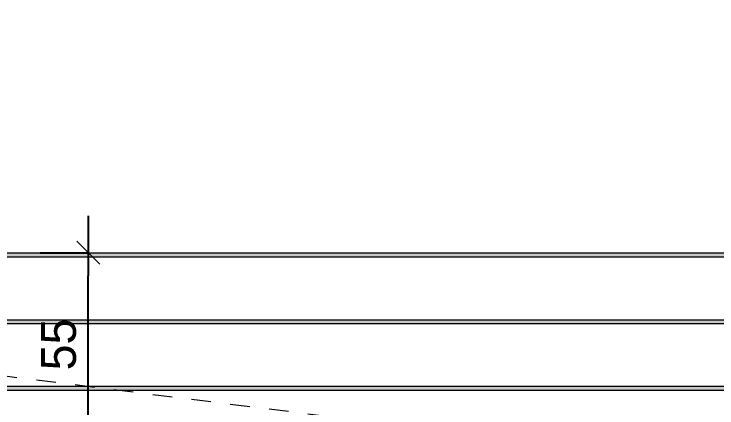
# Model space of a CAD drawing. Header units: centimetres. Extents: x -6341 to 23117, y -10090 to 8065.
# Drawn here: x 11641.4 to 11831.7, y -5626.7 to -5520.1 of the extents above; entities that cross this region are included whole.
import ezdxf

# ---------------------------------------------------------------- set-up
doc = ezdxf.new("R2010")
doc.units = ezdxf.units.CM
doc.header["$LTSCALE"] = 12.7
doc.header["$PDMODE"] = 1
doc.header["$PDSIZE"] = -2
doc.linetypes.add('VW-01', pattern=[0.83312, 0.41656, -0.41656])
doc.layers.get('0').update_dxf_attribs({"lineweight": 5})
doc.layers.add('B Général', color=7, linetype='Continuous', lineweight=5)
doc.layers.add('C ANNOTATIONS-cotation', color=7, linetype='Continuous', lineweight=5)
doc.styles.add('Arial', font='arial.ttf')
doc.styles.add('Eurostile', font='')
doc.styles.get('Eurostile').set_extended_font_data('Eurostile')
doc.dimstyles.new('100é', dxfattribs={"dimtxt": 30.30306, "dimasz": 6.232178, "dimexe": 0, "dimexo": 25, "dimgap": 1, "dimtad": 1, "dimdec": 1, "dimtxsty": 'Arial', "dimblk": 'VW_SLASH', "dimblk1": 'VW_SLASH', "dimblk2": 'VW_SLASH', "dimcen": 0, "dimdle": 10, "dimse1": 1, "dimse2": 1, "dimazin": 0, "dimtfac": 1, "dimtdec": 1, "dimtix": 1, "dimtmove": 0, "dimatfit": 0, "dimldrblk": 'VW_FILLEDARROW', "dimfxl": 1, "dimfrac": 2, "dimtolj": 1, "dimarcsym": 0})

# ---------------------------------------------------------------- blocks, each defined once
blk = doc.blocks.new('VW_SLASH')
at = {"color": 0, "linetype": 'ByBlock', "lineweight": -2}
blk.add_line((1.605, 0), (-1, 0), dxfattribs=at)
at = {"color": 0, "linetype": 'VW-01', "lineweight": 20, "flags": 128}
blk.add_lwpolyline([(0.5, 0.5), (-0.5, -0.5)], dxfattribs=at)
blk = doc.blocks.new('*D1305')
at = {"layer": 'C ANNOTATIONS-cotation', "color": 0, "linetype": 'Continuous', "lineweight": -2, "transparency": 16777216}
for p, q in [((11648.5, -5584.72), (11661.5, -5584.72)), ((11661.5, -5633.14), (11661.5, -5590.95)), ((11695.2, -5639.37), (11661.5, -5639.37))]:
    blk.add_line(p, q, dxfattribs=at)
at = {"layer": 'Defpoints', "color": 0, "transparency": 16777216}
for p in [(11661.5, -5584.72), (11673.5, -5584.72), (11720.2, -5639.37)]:
    blk.add_point(p, dxfattribs=at)
at = {"layer": 'C ANNOTATIONS-cotation', "color": 0, "lineweight": -2, "transparency": 16777216, "xscale": 6.232177734375, "yscale": 6.232177734375, "zscale": 6.232177734375}
for p, rotation in [((11661.5, -5584.72), 90), ((11661.5, -5639.37), 270)]:
    blk.add_blockref('VW_SLASH', p, dxfattribs=dict(at, rotation=rotation))
at = {"layer": 'C ANNOTATIONS-cotation', "color": 0, "lineweight": 5, "transparency": 16777216, "insert": (11653.51, -5609.56), "char_height": 9.412, "attachment_point": 5, "rotation": 90, "style": 'Eurostile'}
blk.add_mtext('\\A1;55', dxfattribs=at)
blk = doc.blocks.new('VW_FILLEDARROW')
at = {"linetype": 'Continuous', "lineweight": 0}
blk.add_hatch(color=0, dxfattribs=at).paths.add_polyline_path([(-1.604, 0.43), (0, 0), (-1.604, -0.43)])
at = {"color": 0, "linetype": 'VW-01', "lineweight": 5, "flags": 128}
blk.add_lwpolyline([(-1.604, 0.43), (0, 0), (-1.604, -0.43)], close=True, dxfattribs=at)

msp = doc.modelspace()

# ---------------------------------------------------------------- hatches: boundary and pattern name
at = {"layer": 'B Général', "linetype": 'Continuous', "lineweight": 0, "true_color": 0xbbbbbb}
for points in [[(10859.38, -5584.72), (11955.45, -5584.72), (11955.45, -5585.87), (10859.38, -5585.87)], [(10859.38, -5602.87), (11955.45, -5602.87), (11955.45, -5604.01), (10859.38, -5604.01)], [(10859.38, -5620.87), (11955.45, -5620.87), (11955.45, -5622.01), (10859.38, -5622.01)]]:
    msp.add_hatch(color=9, dxfattribs=at).paths.add_polyline_path(points)

# ---------------------------------------------------------------- linework, layer by layer
at = {"layer": 'B Général', "color": 1, "linetype": 'VW-01', "lineweight": 18, "true_color": 0xff0000, "flags": 128}
msp.add_lwpolyline([(10902.93, -5520.06), (11001.5, -5538.37), (12577.23, -5735.37), (12857.67, -5741.37), (13086.47, -5777.37)], dxfattribs=at)
at = {"layer": 'B Général', "color": 7, "linetype": 'Continuous', "lineweight": 5, "flags": 128}
for points in [[(10859.38, -5584.72), (11955.45, -5584.72), (11955.45, -5585.87), (10859.38, -5585.87)], [(10859.38, -5602.87), (11955.45, -5602.87), (11955.45, -5604.01), (10859.38, -5604.01)], [(10859.38, -5620.87), (11955.45, -5620.87), (11955.45, -5622.01), (10859.38, -5622.01)]]:
    msp.add_lwpolyline(points, close=True, dxfattribs=at)

# ---------------------------------------------------------------- dimensions: what is measured, and where the dimension line sits
at = {"layer": 'C ANNOTATIONS-cotation', "color": 7, "linetype": 'Continuous', "lineweight": 5}
dim = msp.add_linear_dim(base=(11661.5, -5584.72), p1=(11720.2, -5639.37), p2=(11673.5, -5584.72), angle=270, dimstyle='100é', override={"dimtxt": 9.412001, "dimdec": 0, "dimpost": '<>', "dimtxsty": 'Eurostile', "dimse1": 0, "dimse2": 0, "dimtmove": 2}, dxfattribs=at)
dim.commit()
dim.dimension.update_dxf_attribs({"geometry": '*D1305', "text_midpoint": (11653.51, -5609.56), "dimtype": 160})

doc.saveas('drawing.dxf')
